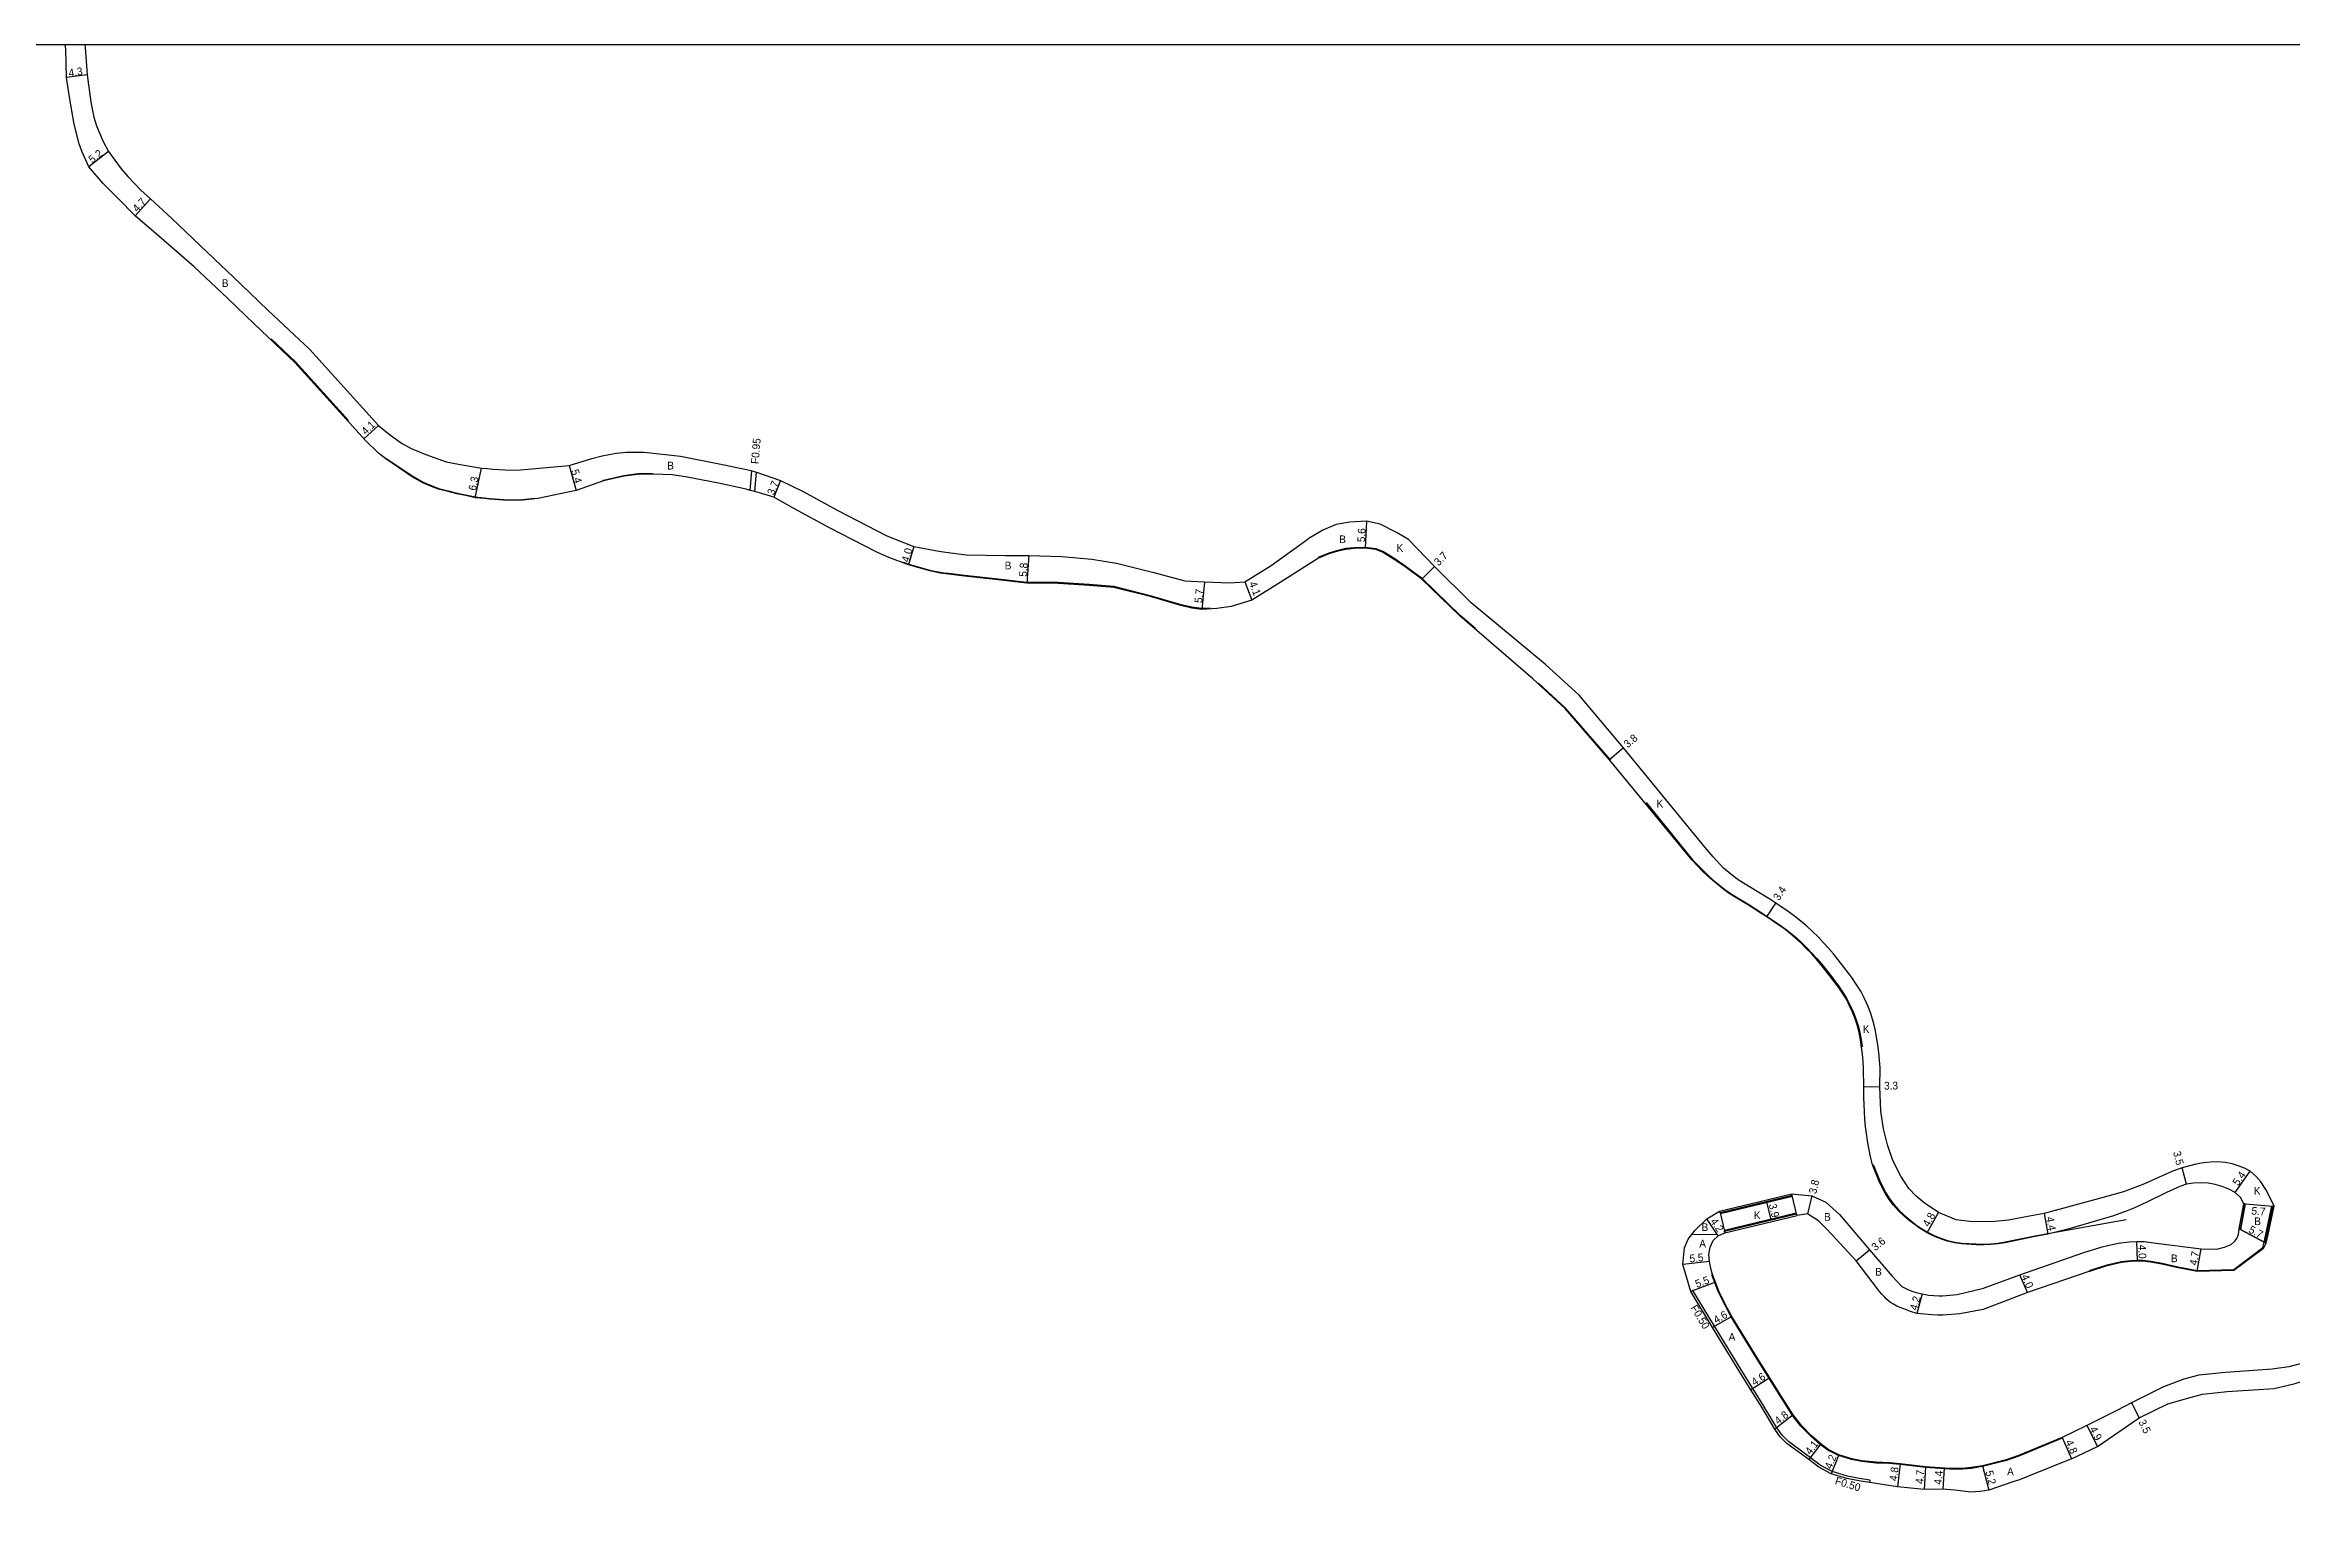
# Model space of a CAD drawing. Header units: metres. Extents: x -28000 to -24000, y -105000 to -102000.
# Drawn here: x -25269 to -24803.5, y -102306 to -102000 of the extents above; entities that cross this region are included whole.
import ezdxf

# ---------------------------------------------------------------- set-up
doc = ezdxf.new("R2010")
doc.units = ezdxf.units.M
doc.header["$LTSCALE"] = 2.5
for name, color, linetype in [('側溝・桝', 7, 'Continuous'), ('図郭', 7, 'Continuous'), ('幅員', 7, 'Continuous'), ('歩道・分離帯・安全施設', 7, 'Continuous'), ('舗装', 7, 'Continuous'), ('道路', 7, 'Continuous')]:
    doc.layers.add(name, color=color, linetype=linetype)
doc.styles.get("Standard").update_dxf_attribs({"font": ''})
doc.styles.get('Standard').set_extended_font_data('@MS PGothic')

msp = doc.modelspace()

# ---------------------------------------------------------------- linework, layer by layer
at = {"layer": '側溝・桝'}
for points in [[(-25122.79, -102092.35), (-25122.45, -102088.28)], [(-25121.86, -102092.61), (-25121.52, -102088.6)], [(-24890.81, -102298.01), (-24890.73, -102297.51), (-24893.01, -102297.16), (-24895.45, -102296.7), (-24898.61, -102295.73), (-24901.12, -102294.41), (-24903.17, -102292.85), (-24904.39, -102291.93), (-24907.67, -102289.54), (-24908.97, -102288.22), (-24910.08, -102286.68), (-24912.74, -102282.17), (-24915.01, -102278.52), (-24917.5, -102274.51), (-24922.98, -102265.61), (-24927.46, -102258.23), (-24927.92, -102258.44)]]:
    msp.add_lwpolyline(points, dxfattribs=at)
at = {"layer": '図郭'}
msp.add_lwpolyline([(-25600, -102600), (-24800, -102600), (-24800, -102000), (-25600, -102000)], close=True, dxfattribs=at)
at = {"layer": '幅員'}
for points in [[(-25260.22, -102006.2), (-25264.48, -102006.77)], [(-25255.77, -102022.11), (-25259.89, -102025.3)], [(-25247.07, -102031.94), (-25250.25, -102035.4)], [(-25199.82, -102078.9), (-25202.86, -102081.65)], [(-25179.8, -102093.87), (-25178.47, -102087.71)], [(-25160.34, -102087.2), (-25158.87, -102092.39)], [(-25116.5, -102090.33), (-25117.91, -102093.75)], [(-24995.11, -102098.73), (-24995.37, -102104.32)], [(-25088.87, -102103.95), (-25089.98, -102107.79)], [(-25065.08, -102105.82), (-25065.49, -102111.61)], [(-25028.64, -102111.34), (-25029.21, -102117.01)], [(-25020.34, -102111.29), (-25018.84, -102115.11)], [(-24981.04, -102108.14), (-24983.63, -102110.78)], [(-24941.85, -102145.75), (-24944.76, -102148.2)], [(-24912.13, -102180.78), (-24910.27, -102177.94)], [(-24888.74, -102215.99), (-24892.04, -102216.03)], [(-24825.17, -102236.18), (-24826.05, -102232.78)], [(-24815.07, -102237.92), (-24811.97, -102233.49)], [(-24911.26, -102243.6), (-24912.16, -102239.81)], [(-24902.83, -102238.6), (-24903.71, -102242.3)], [(-24878.89, -102246.25), (-24876.54, -102242.06)], [(-24813, -102240.28), (-24807.31, -102240.71)], [(-24922.23, -102246.85), (-24924.6, -102243.38)], [(-24854.69, -102242.24), (-24853.91, -102246.57)], [(-24813.97, -102245.57), (-24808.93, -102248.25)], [(-24893.66, -102252.1), (-24890.88, -102249.82)], [(-24835.35, -102252.05), (-24835.44, -102248.05)], [(-24822.98, -102254.19), (-24822.13, -102249.57)], [(-24924.05, -102252.23), (-24929.52, -102252.81)], [(-24858.11, -102258.61), (-24859.69, -102254.94)], [(-24922.77, -102256.52), (-24927.92, -102258.44)], [(-24879.93, -102258.93), (-24881.07, -102262.97)], [(-24919.41, -102263.59), (-24923.4, -102265.87)], [(-24911.52, -102276.35), (-24915.43, -102278.78)], [(-24906.71, -102284.01), (-24910.5, -102286.95)], [(-24836.55, -102281.51), (-24834.99, -102284.64)], [(-24845.8, -102286.19), (-24843.6, -102290.56)], [(-24900.97, -102290), (-24903.47, -102293.25)], [(-24897.24, -102292.28), (-24898.8, -102296.2)], [(-24850.97, -102288.69), (-24849.04, -102293.09)], [(-24884.48, -102294.13), (-24885.05, -102298.89)], [(-24879.23, -102294.76), (-24879.55, -102299.45)], [(-24875.4, -102295.02), (-24875.7, -102299.41)], [(-24867.45, -102294.55), (-24866.16, -102299.59)]]:
    msp.add_lwpolyline(points, dxfattribs=at)
at = {"layer": '歩道・分離帯・安全施設'}
for points in [[(-25222.11, -102060.94), (-25217.07, -102065.71), (-25206.07, -102077.88)], [(-25198.22, -102085.71), (-25192.75, -102089.41), (-25190.6, -102090.62), (-25188.81, -102091.43), (-25187.33, -102091.98), (-25185.37, -102092.45), (-25183.56, -102092.94), (-25181.44, -102093.37), (-25179.78, -102093.72), (-25177.92, -102093.91), (-25176.74, -102094.05), (-25173.9, -102094.25), (-25171.85, -102094.32), (-25169.92, -102094.26), (-25167.54, -102093.97)], [(-25153.38, -102090.3), (-25153.23, -102090.24), (-25148.97, -102089.25), (-25145.64, -102088.81), (-25143.13, -102088.83)], [(-24972.52, -102121.01), (-24975.69, -102118.27), (-24983.53, -102110.66), (-24987.1, -102108.03), (-24989.26, -102106.54), (-24991.74, -102105.02), (-24993.13, -102104.45), (-24995.36, -102104.17), (-24997.6, -102104.28), (-24999.38, -102104.43), (-25001.06, -102104.81), (-25002.93, -102105.38), (-25005.09, -102106.25)], [(-25091.12, -102107.22), (-25089.91, -102107.67), (-25085.38, -102108.97), (-25083.48, -102109.33), (-25082.28, -102109.48)], [(-25027.48, -102116.76), (-25029.2, -102116.86), (-25031.27, -102116.59), (-25033.52, -102116.09), (-25039.63, -102114.28), (-25047.44, -102112.3), (-25052.59, -102111.89), (-25058.98, -102111.47), (-25065.48, -102111.46), (-25072.06, -102110.66), (-25078.39, -102109.96), (-25082.28, -102109.48)], [(-24944.5, -102148.28), (-24944.64, -102148.11), (-24953.85, -102137.5), (-24959.46, -102132.34)], [(-24937.17, -102157.06), (-24927.52, -102168.95), (-24925.42, -102171.09), (-24924.35, -102172.13), (-24923.23, -102173.13), (-24920.9, -102175.02), (-24919.69, -102175.91), (-24915.84, -102178.23), (-24913.3, -102179.84), (-24912.05, -102180.66), (-24909.56, -102182.34), (-24908.35, -102183.22), (-24907.17, -102184.15), (-24906.02, -102185.11), (-24904.91, -102186.13), (-24903.85, -102187.18), (-24902.81, -102188.27), (-24901.8, -102189.37), (-24900.83, -102190.51), (-24898.98, -102192.88), (-24897.18, -102195.28), (-24896.31, -102196.5), (-24895.53, -102197.78), (-24894.84, -102199.11), (-24894.23, -102200.48), (-24893.68, -102201.88), (-24893.23, -102203.31), (-24892.87, -102204.76), (-24892.59, -102206.24), (-24892.36, -102207.68)], [(-24890.09, -102232.1), (-24888.82, -102235.32), (-24888.19, -102236.68), (-24887.46, -102238), (-24886.66, -102239.26), (-24885.76, -102240.47), (-24884.76, -102241.58), (-24883.68, -102242.62), (-24882.54, -102243.59), (-24881.34, -102244.5), (-24880.1, -102245.34), (-24878.82, -102246.11), (-24877.49, -102246.81), (-24876.1, -102247.37), (-24874.67, -102247.82), (-24873.21, -102248.2), (-24871.73, -102248.39), (-24868.73, -102248.57), (-24867.23, -102248.6), (-24865.73, -102248.55), (-24864.24, -102248.4), (-24862.76, -102248.16), (-24856.89, -102246.95), (-24853.93, -102246.42), (-24837.7, -102243.47)], [(-24921.71, -102242.25), (-24906.83, -102238.69)], [(-24808.74, -102246.6), (-24807.47, -102240.72)], [(-24906.05, -102242.21), (-24920.93, -102245.76)], [(-24809.09, -102248.2), (-24808.74, -102246.61)], [(-24845.29, -102254.04), (-24841.64, -102252.87), (-24838.69, -102252.22), (-24836.7, -102251.98), (-24835.35, -102251.9), (-24834.25, -102251.92), (-24832.6, -102252.14), (-24830.24, -102252.54), (-24827.23, -102253.26), (-24822.96, -102254.04), (-24815.4, -102253.84), (-24809.35, -102249.33), (-24809.09, -102248.2)], [(-24850.91, -102288.83), (-24859.91, -102292.53), (-24861.32, -102293.05), (-24862.49, -102293.43), (-24867.42, -102294.7), (-24869.76, -102295.09), (-24871.54, -102295.27), (-24874.32, -102295.25), (-24879.25, -102294.91), (-24884.49, -102294.28), (-24886.76, -102294.1), (-24889.49, -102293.98), (-24892.49, -102293.64), (-24894.6, -102293.24), (-24897.29, -102292.42), (-24899.5, -102291.32), (-24901.06, -102290.12), (-24903.03, -102288.44), (-24905.1, -102286.33), (-24906.83, -102284.1), (-24909.4, -102280.06), (-24914.14, -102272.43), (-24919.54, -102263.66), (-24920.81, -102261.25), (-24922.17, -102258.55), (-24923.51, -102254.94)]]:
    msp.add_lwpolyline(points, dxfattribs=at)
at = {"layer": '舗装'}
for points in [[(-24995.11, -102098.73), (-24995.37, -102104.32)], [(-24927.66, -102246.57), (-24922.41, -102246.59)]]:
    msp.add_lwpolyline(points, dxfattribs=at)
at = {"layer": '道路'}
for points in [[(-25158.87, -102092.39), (-25166.79, -102094.04), (-25169.91, -102094.4), (-25171.85, -102094.47), (-25173.91, -102094.4), (-25176.75, -102094.2), (-25177.93, -102094.06), (-25179.8, -102093.87), (-25181.47, -102093.51), (-25183.6, -102093.08), (-25185.41, -102092.59), (-25187.38, -102092.13), (-25188.87, -102091.57), (-25190.67, -102090.76), (-25192.83, -102089.54), (-25198.3, -102085.83), (-25199.85, -102084.62), (-25202.56, -102081.99), (-25217.17, -102065.82), (-25225.55, -102057.89), (-25231.16, -102052.48), (-25238.01, -102045.98), (-25245.33, -102039.65), (-25250.25, -102035.4), (-25253.87, -102031.8), (-25256.87, -102028.74), (-25259.89, -102025.3), (-25261.34, -102022.01), (-25261.85, -102020.53), (-25262.87, -102016.44), (-25263.81, -102011.27), (-25264.48, -102006.77), (-25264.66, -102000.86), (-25264.76, -102000)], [(-25260.71, -102000), (-25260.62, -102000.57), (-25260.22, -102006.2), (-25259.46, -102011.87), (-25258.84, -102014.98), (-25258.27, -102016.8), (-25256.99, -102019.89), (-25255.77, -102022.11), (-25253.14, -102025.72), (-25251.79, -102027.31), (-25249.06, -102030.11), (-25247.07, -102031.94), (-25242.75, -102035.92), (-25235.29, -102043.04), (-25228.42, -102049.56), (-25222.73, -102055.05), (-25214.13, -102063.07), (-25199.82, -102078.9), (-25197.65, -102080.69), (-25195.05, -102082.55), (-25193.04, -102083.7), (-25190.05, -102084.93), (-25185.81, -102086.4), (-25183.26, -102086.94), (-25178.47, -102087.71), (-25177.25, -102087.8), (-25176.16, -102087.92), (-25173.59, -102088.11), (-25171.85, -102088.16), (-25170.38, -102088.12), (-25160.34, -102087.2)], [(-25160.34, -102087.2), (-25155.64, -102085.73), (-25153.46, -102085.18), (-25150.57, -102084.6), (-25148.44, -102084.41), (-25144.76, -102084.46), (-25137.28, -102085.26), (-25128.58, -102086.97), (-25122.59, -102088.23), (-25122.45, -102088.28), (-25121.52, -102088.6), (-25116.5, -102090.33), (-25111.84, -102092.59), (-25104.64, -102096.49), (-25094.65, -102101.68), (-25092.45, -102102.63), (-25088.87, -102103.95), (-25083.72, -102104.96), (-25082.28, -102105.16)], [(-25082.28, -102109.63), (-25083.48, -102109.48), (-25085.6, -102109.06), (-25089.98, -102107.79), (-25094.07, -102106.29), (-25096.59, -102105.18), (-25106.51, -102100.02), (-25113.66, -102096.15), (-25117.91, -102093.75), (-25121.86, -102092.61), (-25122.79, -102092.35), (-25123.66, -102092.09), (-25129.39, -102090.88), (-25136.25, -102089.54), (-25139, -102089.16), (-25142.82, -102088.98), (-25145.63, -102088.96), (-25148.95, -102089.4), (-25153.19, -102090.39), (-25158.87, -102092.39)], [(-25082.28, -102105.16), (-25078.03, -102105.74), (-25069.97, -102105.84), (-25065.08, -102105.82), (-25058.26, -102106.05), (-25052.03, -102106.64), (-25046.88, -102107.47), (-25039.18, -102109.35), (-25032.73, -102111.09), (-25028.64, -102111.34), (-25023.49, -102111.51), (-25020.34, -102111.29), (-25014.83, -102107.95), (-25007.22, -102102.38)], [(-24845.24, -102254.18), (-24841.6, -102253.02), (-24838.66, -102252.37), (-24836.69, -102252.13), (-24835.35, -102252.05), (-24834.27, -102252.07), (-24832.62, -102252.29), (-24830.27, -102252.69), (-24827.26, -102253.4), (-24822.98, -102254.19), (-24815.35, -102253.99), (-24809.22, -102249.41), (-24808.67, -102248.39), (-24808.93, -102248.25), (-24808.58, -102246.6), (-24807.31, -102240.71), (-24807.01, -102240.74), (-24808.02, -102238.58), (-24808.74, -102237.27), (-24809.8, -102235.7), (-24810.84, -102234.48), (-24811.97, -102233.49), (-24813.18, -102232.84), (-24814.29, -102232.44), (-24815.72, -102231.97), (-24817.18, -102231.65), (-24818.68, -102231.55), (-24820.18, -102231.6), (-24821.66, -102231.78), (-24823.14, -102232.06), (-24826.05, -102232.78), (-24827.88, -102233.43), (-24830.81, -102234.72), (-24833.87, -102236.12), (-24838.26, -102237.75), (-24842.72, -102239.02), (-24854.69, -102242.24), (-24857.69, -102242.78), (-24862.08, -102243.61), (-24864.87, -102243.94), (-24869.55, -102243.97), (-24872.9, -102243.55), (-24876.54, -102242.06), (-24879.56, -102240.03), (-24881.21, -102238.63), (-24882.69, -102237.07), (-24884.38, -102234.51), (-24886.02, -102231.24), (-24887.15, -102228.02), (-24887.95, -102224.69), (-24888.51, -102221.04), (-24888.74, -102215.99), (-24888.69, -102212.08), (-24888.79, -102210.45), (-24888.93, -102208.85), (-24889.13, -102207.26), (-24889.39, -102205.67), (-24889.7, -102204.06), (-24890.1, -102202.43), (-24890.61, -102200.8), (-24891.23, -102199.22), (-24891.91, -102197.7), (-24892.69, -102196.18), (-24893.6, -102194.71), (-24894.55, -102193.36), (-24896.4, -102190.9), (-24898.31, -102188.45), (-24899.37, -102187.22), (-24900.44, -102186.05), (-24901.53, -102184.91), (-24902.67, -102183.77), (-24903.88, -102182.67), (-24905.12, -102181.62), (-24906.39, -102180.63), (-24907.69, -102179.68), (-24910.25, -102177.95), (-24911.54, -102177.1), (-24914.13, -102175.47), (-24917.89, -102173.2), (-24918.92, -102172.45), (-24921.12, -102170.66), (-24923.26, -102168.3), (-24924.92, -102166.38), (-24941.85, -102145.75), (-24951.06, -102134.83), (-24958.01, -102128.43), (-24973.38, -102115.65), (-24981.04, -102108.14), (-24986.38, -102102.52), (-24988.74, -102101.17), (-24992.26, -102099.33), (-24995.11, -102098.73), (-24998.53, -102098.92), (-25001.36, -102099.4), (-25004.13, -102100.63), (-25007.22, -102102.38)], [(-25005.04, -102106.38), (-25012.98, -102111.45), (-25018.84, -102115.11), (-25023.17, -102116.43), (-25026.14, -102116.84), (-25029.21, -102117.01), (-25031.3, -102116.74), (-25033.56, -102116.24), (-25039.67, -102114.43), (-25047.46, -102112.45), (-25052.6, -102112.04), (-25058.98, -102111.62), (-25065.49, -102111.61), (-25072.08, -102110.81), (-25078.41, -102110.1), (-25082.28, -102109.63)], [(-24813.29, -102240.26), (-24813.97, -102238.92), (-24815.07, -102237.92), (-24816.4, -102237.22), (-24817.79, -102236.67), (-24819.23, -102236.25), (-24820.7, -102235.97), (-24822.2, -102235.88), (-24823.7, -102235.94), (-24825.17, -102236.18), (-24826.59, -102236.68), (-24829.33, -102237.9), (-24833.38, -102239.87), (-24836.09, -102241.15), (-24837.48, -102241.71), (-24840.31, -102242.71), (-24849.5, -102245.44), (-24853.91, -102246.57), (-24856.86, -102247.1), (-24862.73, -102248.31), (-24864.22, -102248.55), (-24865.73, -102248.7), (-24867.23, -102248.75), (-24868.74, -102248.72), (-24871.74, -102248.54), (-24873.24, -102248.34), (-24874.71, -102247.96), (-24876.15, -102247.51), (-24877.55, -102246.94), (-24878.89, -102246.25), (-24880.18, -102245.47), (-24881.43, -102244.62), (-24882.63, -102243.71), (-24883.78, -102242.73), (-24884.87, -102241.69), (-24885.88, -102240.56), (-24886.78, -102239.35), (-24887.59, -102238.07), (-24888.32, -102236.75), (-24888.96, -102235.38), (-24890.24, -102232.15), (-24890.73, -102230.14), (-24891.28, -102227.18), (-24891.51, -102225.7), (-24891.69, -102224.2), (-24891.82, -102222.7), (-24891.91, -102221.2), (-24892.01, -102218.2), (-24892.04, -102216.03), (-24892.09, -102212.2), (-24892.18, -102210.71), (-24892.31, -102209.22), (-24892.5, -102207.74), (-24892.73, -102206.26), (-24893.02, -102204.8), (-24893.38, -102203.35), (-24893.82, -102201.93), (-24894.37, -102200.54), (-24894.98, -102199.18), (-24895.66, -102197.85), (-24896.44, -102196.58), (-24897.3, -102195.36), (-24899.1, -102192.97), (-24900.94, -102190.61), (-24901.91, -102189.47), (-24902.92, -102188.37), (-24903.96, -102187.29), (-24905.02, -102186.23), (-24906.12, -102185.23), (-24907.26, -102184.26), (-24908.44, -102183.34), (-24909.65, -102182.46), (-24912.13, -102180.78), (-24913.38, -102179.96), (-24915.92, -102178.36), (-24919.77, -102176.03), (-24920.99, -102175.14), (-24923.32, -102173.25), (-24924.45, -102172.24), (-24925.53, -102171.19), (-24927.64, -102169.04), (-24944.76, -102148.2), (-24953.96, -102137.6), (-24960.65, -102131.44), (-24975.79, -102118.38), (-24983.63, -102110.78), (-24987.18, -102108.16), (-24989.34, -102106.66), (-24991.8, -102105.16), (-24993.17, -102104.6), (-24995.37, -102104.32), (-24997.59, -102104.43), (-24999.36, -102104.58), (-25001.02, -102104.95), (-25002.88, -102105.52), (-25005.04, -102106.38)], [(-24849.04, -102293.09), (-24858.24, -102296.87), (-24859.8, -102297.44), (-24861.18, -102297.9), (-24866.16, -102299.59), (-24867.96, -102299.86), (-24869.86, -102300.02), (-24873.16, -102299.62), (-24875.7, -102299.41), (-24879.55, -102299.45), (-24885.05, -102298.89), (-24893.09, -102297.65), (-24895.57, -102297.18), (-24898.8, -102296.2), (-24901.39, -102294.84), (-24903.47, -102293.25), (-24904.69, -102292.33), (-24908, -102289.92), (-24909.35, -102288.55), (-24910.5, -102286.95), (-24913.17, -102282.43), (-24915.43, -102278.78), (-24917.92, -102274.77), (-24923.4, -102265.87), (-24927.92, -102258.44), (-24929.52, -102252.81), (-24929.23, -102249.37), (-24928.47, -102247.58), (-24926.97, -102245.71), (-24924.6, -102243.38), (-24921.92, -102241.78)], [(-24921.92, -102241.78), (-24906.94, -102238.2)], [(-24921.92, -102241.78), (-24921.84, -102242.12), (-24906.86, -102238.55), (-24906.94, -102238.2)], [(-24921.84, -102242.12), (-24921.92, -102241.78)], [(-24921.84, -102242.12), (-24906.86, -102238.55)], [(-24921.84, -102242.12), (-24920.93, -102245.92), (-24905.96, -102242.34), (-24906.86, -102238.55), (-24921.84, -102242.12)], [(-24906.86, -102238.55), (-24906.94, -102238.2)], [(-24906.94, -102238.2), (-24902.83, -102238.6), (-24899.91, -102239.92), (-24897.05, -102242.43), (-24893.57, -102246.6), (-24890.88, -102249.82), (-24886.25, -102255.19), (-24884.14, -102257.36), (-24883.61, -102257.69), (-24883.05, -102257.97), (-24882.46, -102258.21), (-24881.87, -102258.42), (-24881.86, -102258.42), (-24880.9, -102258.71), (-24879.93, -102258.93), (-24878.95, -102259.1), (-24878.66, -102259.15), (-24877.54, -102259.27), (-24876.41, -102259.32), (-24875.74, -102259.32), (-24872.69, -102259.06), (-24867.23, -102257.7), (-24859.69, -102254.94)], [(-24814.23, -102245.43), (-24813.97, -102245.57), (-24813, -102240.28), (-24813.29, -102240.26)], [(-24845.8, -102286.19), (-24850.97, -102288.69), (-24859.97, -102292.4), (-24861.37, -102292.9), (-24862.53, -102293.29), (-24867.45, -102294.55), (-24869.78, -102294.94), (-24871.54, -102295.12), (-24874.31, -102295.1), (-24879.23, -102294.76), (-24884.48, -102294.13), (-24886.75, -102293.95), (-24889.48, -102293.83), (-24892.47, -102293.5), (-24894.56, -102293.1), (-24897.24, -102292.28), (-24899.42, -102291.19), (-24900.97, -102290), (-24902.92, -102288.33), (-24904.99, -102286.23), (-24906.71, -102284.01), (-24909.27, -102279.98), (-24911.52, -102276.35), (-24914.01, -102272.35), (-24919.41, -102263.59), (-24920.68, -102261.18), (-24922.03, -102258.49), (-24923.37, -102254.89), (-24923.72, -102253.69), (-24924.05, -102252.23), (-24924.13, -102250.73), (-24923.86, -102249.26), (-24923.29, -102247.88), (-24922.23, -102246.85), (-24920.85, -102246.26)], [(-24920.93, -102245.92), (-24905.96, -102242.34)], [(-24905.87, -102242.68), (-24905.96, -102242.34), (-24920.93, -102245.92), (-24920.85, -102246.26)], [(-24920.85, -102246.26), (-24920.93, -102245.92)], [(-24920.85, -102246.26), (-24905.87, -102242.68)], [(-24905.87, -102242.68), (-24905.96, -102242.34)], [(-24845.24, -102254.18), (-24858.11, -102258.61), (-24867.31, -102262.16), (-24872.17, -102263.03), (-24875.7, -102263.33), (-24876.74, -102263.32), (-24877.98, -102263.26), (-24881.07, -102262.97), (-24882.35, -102262.6), (-24883.78, -102262.01), (-24884.49, -102261.74), (-24885.19, -102261.43), (-24885.86, -102261.08), (-24886.5, -102260.67), (-24886.77, -102260.47), (-24887.31, -102260), (-24887.82, -102259.49), (-24888.3, -102258.96), (-24888.77, -102258.41), (-24889.24, -102257.86), (-24893.66, -102252.1), (-24898.68, -102246.6), (-24899.76, -102245.43), (-24901.44, -102243.77), (-24903.71, -102242.3), (-24905.87, -102242.68)], [(-24859.69, -102254.94), (-24846.46, -102250.37), (-24842.64, -102249.15), (-24839.33, -102248.42), (-24837.05, -102248.15), (-24835.44, -102248.05), (-24833.97, -102248.07), (-24832.02, -102248.33), (-24822.13, -102249.57), (-24818.91, -102249.64), (-24817.27, -102249.22), (-24815.94, -102248.69), (-24815.19, -102248.02), (-24814.73, -102247.41), (-24814.43, -102246.6), (-24814.23, -102245.43)], [(-24800, -102273.01), (-24803.99, -102274.07), (-24807.4, -102274.55), (-24817.1, -102275.19), (-24822.61, -102275.79), (-24825.74, -102276.62), (-24829.92, -102278.19)], [(-24849.04, -102293.09), (-24843.6, -102290.56), (-24834.99, -102284.64), (-24829.02, -102281.72), (-24824.44, -102280.42), (-24821.87, -102279.73), (-24816.75, -102279.17), (-24806.99, -102278.53), (-24802.65, -102277.5), (-24800, -102276.62)], [(-24829.92, -102278.19), (-24836.55, -102281.51), (-24839.64, -102283.06), (-24845.8, -102286.19)]]:
    msp.add_lwpolyline(points, dxfattribs=at)
for points in [[(-24814.23, -102245.43), (-24813.29, -102240.26), (-24813, -102240.28), (-24813.97, -102245.57)], [(-24807.31, -102240.71), (-24808.58, -102246.6), (-24808.93, -102248.25), (-24813.97, -102245.57), (-24813, -102240.28)], [(-24808.67, -102248.39), (-24808.28, -102246.6), (-24807.01, -102240.74), (-24807.31, -102240.71), (-24808.58, -102246.6), (-24808.93, -102248.25)]]:
    msp.add_lwpolyline(points, close=True, dxfattribs=at)

# ---------------------------------------------------------------- texts
at = {"layer": '側溝・桝'}
for s, rotation, p in [('F0.95', 85.2088, (-25121.07, -102086.94)), ('F0.50', 301.3008, (-24928.03, -102261.82)), ('F0.50', 342.9946, (-24898.14, -102298.33))]:
    msp.add_text(s, height=1.6, rotation=rotation, dxfattribs=at).set_placement(p)
at = {"layer": '幅員'}
for s, rotation, p in [('4.3', 7.6782, (-25263.95, -102006.6)), ('5.2', 37.7463, (-25259.16, -102024.61)), ('4.7', 47.311, (-25249.82, -102034.78)), ('4.1', 44.0063, (-25202.46, -102080.95)), ('5.4', 285.8266, (-25159.95, -102088.23)), ('6.3', 78.1372, (-25179.67, -102092.51)), ('3.7', 67.5693, (-25117.91, -102093.48)), ('5.6', 87.3906, (-24995.41, -102103.12)), ('4.0', 73.9755, (-25089.96, -102107.38)), ('3.7', 45.585, (-24980.16, -102108.11)), ('5.8', 86.0023, (-25065.5, -102110.3)), ('4.1', 291.467, (-25019.48, -102111.6)), ('5.7', 84.2646, (-25029.18, -102115.76)), ('3.8', 40.1524, (-24940.97, -102145.84)), ('3.4', 56.8273, (-24909.62, -102177.53)), ('3.3', 0.7634, (-24887.85, -102216.57)), ('3.5', 284.4155, (-24827.98, -102229.55)), ('3.8', 76.6164, (-24901.94, -102238.3)), ('5.4', 55.0047, (-24814.47, -102236.63)), ('3.9', 283.4324, (-24911.76, -102240.41)), ('4.8', 60.7163, (-24878.57, -102245.17)), ('5.7', 355.6075, (-24811.77, -102242.46)), ('4.2', 304.3724, (-24923.94, -102243.9)), ('4.4', 280.2562, (-24854.29, -102243.06)), ('5.7', 331.967, (-24812.45, -102246.1)), ('5.5', 6.059, (-24928.09, -102252.41)), ('3.6', 39.2884, (-24889.65, -102250.1)), ('4.0', 271.3139, (-24835.17, -102248.73)), ('4.7', 79.6254, (-24823.03, -102253.1)), ('5.5', 20.4115, (-24926.63, -102257.69)), ('4.0', 293.3427, (-24859.44, -102255.27)), ('4.2', 74.2423, (-24881.04, -102262.46)), ('4.6', 29.7188, (-24922.65, -102265.15)), ('4.6', 31.8491, (-24914.71, -102278.04)), ('4.8', 37.7395, (-24909.79, -102286.08)), ('4.9', 296.7496, (-24845.33, -102286.9)), ('3.5', 296.5956, (-24835.2, -102285.45)), ('4.1', 52.4846, (-24903.11, -102292.38)), ('4.2', 68.2199, (-24898.73, -102295.35)), ('4.8', 293.6588, (-24850.3, -102289.6)), ('4.8', 83.1374, (-24885.17, -102297.78)), ('4.7', 86.0756, (-24879.73, -102298.37)), ('4.4', 86.0756, (-24875.89, -102298.52)), ('5.2', 284.3937, (-24866.88, -102295.77))]:
    msp.add_text(s, height=1.6, rotation=rotation, dxfattribs=at).set_placement(p)
at = {"layer": '舗装'}
for s, p in [('B', (-25232.31, -102050.18)), ('B', (-25140.01, -102088.02)), ('B', (-25000.76, -102103.29)), ('B', (-25070.07, -102108.72)), ('K', (-24988.88, -102105.09)), ('K', (-24935.01, -102158.09)), ('K', (-24892.27, -102204.83)), ('K', (-24811.23, -102238.35)), ('K', (-24914.84, -102243.41)), ('B', (-24925.67, -102245.88)), ('B', (-24900.29, -102243.75)), ('B', (-24811.16, -102244.67)), ('A', (-24926.15, -102249.31)), ('B', (-24828.41, -102252.35)), ('B', (-24889.71, -102255.13)), ('A', (-24920.07, -102268.65)), ('A', (-24862.36, -102296.55))]:
    msp.add_text(s, height=1.6, dxfattribs=at).set_placement(p)

doc.saveas('drawing.dxf')
